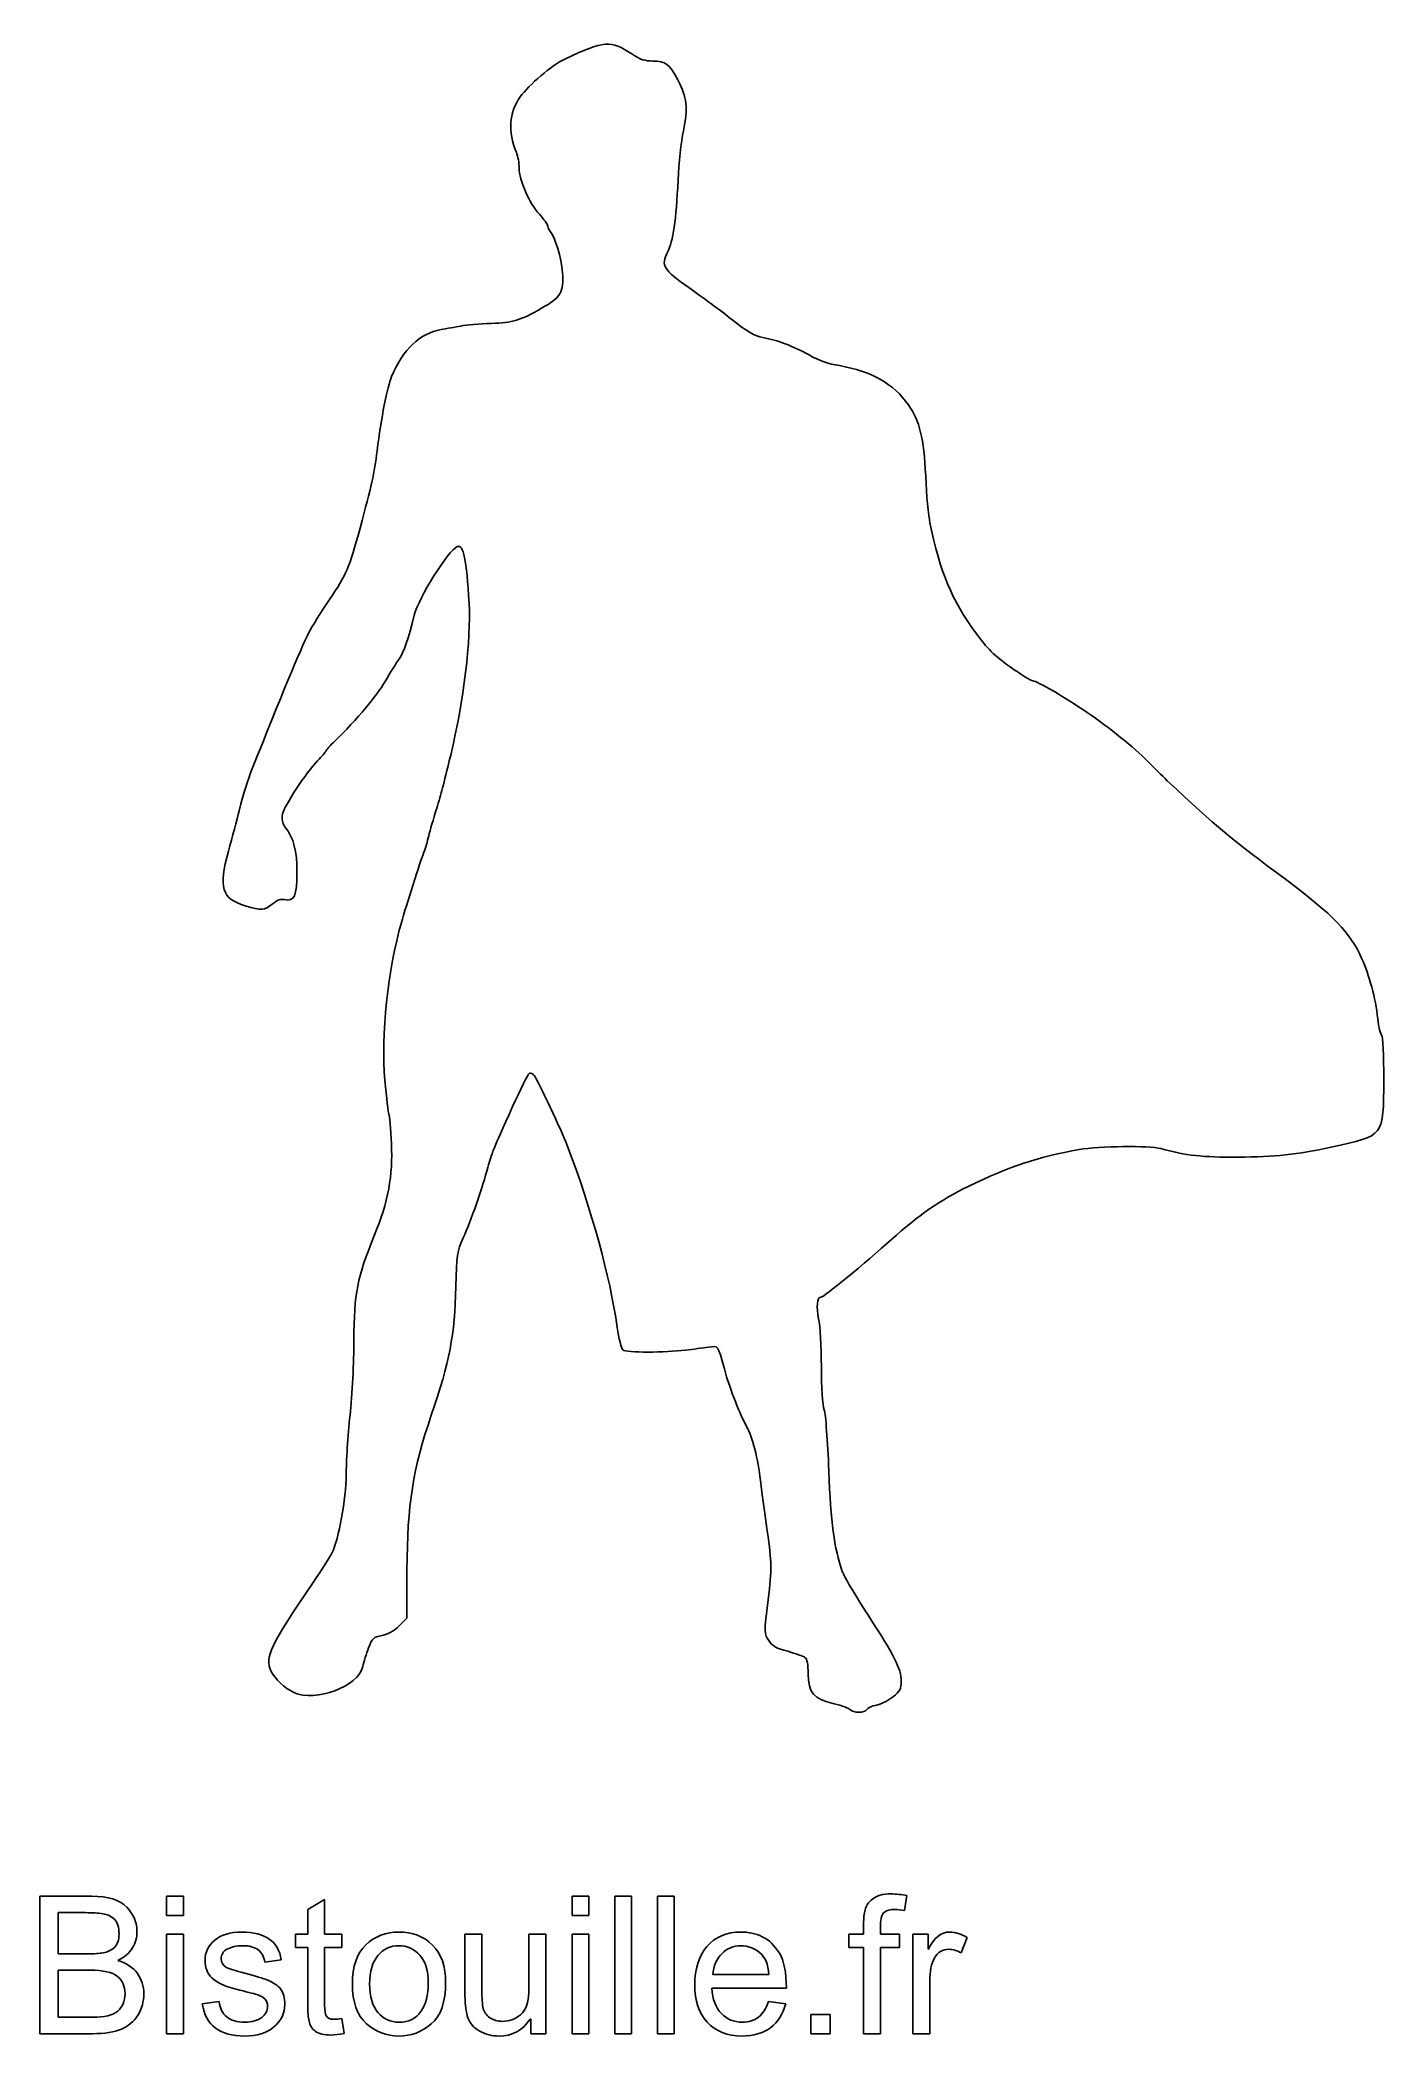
# Model space of a CAD drawing. Extents: x 40 to 544, y 45 to 794.
import ezdxf

# ---------------------------------------------------------------- set-up
doc = ezdxf.new("R2010")
doc.units = 0
doc.layers.get('0').update_dxf_attribs({"linetype": 'CONTINUOUS'})

msp = doc.modelspace()

# ---------------------------------------------------------------- linework, layer by layer
at = {"color": 7}
for p, q in [((177.52, 219.84), (177.44, 201.6)), ((177.44, 201.6), (174.56, 198.72)), ((343.84, 167.28), (343.84, 167.28)), ((365.04, 97.52), (364.08, 91.92)), ((365.04, 97.52), (365.04, 97.52)), ((39.84, 45.68), (39.84, 97.28)), ((39.84, 97.28), (59.2, 97.28)), ((56.96, 91.12), (46.64, 91.12)), ((46.64, 91.12), (46.64, 75.68)), ((87.36, 90.08), (87.36, 97.28)), ((87.36, 97.28), (93.68, 97.28)), ((93.68, 90.08), (87.36, 90.08)), ((93.68, 97.28), (93.68, 90.08)), ((93.68, 90.08), (93.68, 90.08)), ((140.32, 92.32), (146.64, 96.08)), ((140.32, 83.04), (140.32, 92.32)), ((146.64, 96.08), (146.64, 83.04)), ((239.44, 90.08), (239.44, 97.28)), ((239.44, 97.28), (245.76, 97.28)), ((245.76, 90.08), (239.44, 90.08)), ((245.76, 97.28), (245.76, 90.08)), ((245.76, 90.08), (245.76, 90.08)), ((255.44, 45.68), (255.44, 97.28)), ((255.44, 97.28), (261.76, 97.28)), ((261.76, 97.28), (261.76, 45.68)), ((271.44, 45.68), (271.44, 97.28)), ((271.44, 97.28), (277.76, 97.28)), ((277.76, 97.28), (277.76, 45.68)), ((87.36, 45.68), (87.36, 83.04)), ((87.36, 83.04), (93.68, 83.04)), ((93.68, 83.04), (93.68, 45.68)), ((135.76, 78.08), (135.76, 83.04)), ((135.76, 83.04), (140.32, 83.04)), ((146.64, 83.04), (153.04, 83.04)), ((153.04, 83.04), (153.04, 78.08)), ((174.48, 83.84), (174.48, 83.84)), ((199.28, 59.84), (199.28, 83.04)), ((199.28, 83.04), (205.6, 83.04)), ((205.6, 83.04), (205.6, 62.32)), ((223.28, 63.04), (223.28, 83.04)), ((223.28, 83.04), (229.6, 83.04)), ((229.6, 83.04), (229.6, 45.68)), ((239.44, 45.68), (239.44, 83.04)), ((239.44, 83.04), (245.76, 83.04)), ((245.76, 83.04), (245.76, 45.68)), ((343.2, 78.08), (343.2, 83.04)), ((343.2, 83.04), (348.8, 83.04)), ((348.8, 83.04), (348.8, 87.04)), ((355.12, 86.48), (355.12, 83.04)), ((355.12, 83.04), (362.32, 83.04)), ((362.32, 83.04), (362.32, 78.08)), ((367.28, 45.68), (367.28, 83.04)), ((367.28, 83.04), (373.04, 83.04)), ((373.04, 83.04), (373.04, 77.36)), ((46.64, 75.68), (57.84, 75.68)), ((46.64, 75.68), (46.64, 75.68)), ((140.32, 78.08), (135.76, 78.08)), ((140.32, 56.64), (140.32, 78.08)), ((153.04, 78.08), (146.64, 78.08)), ((146.64, 78.08), (146.64, 56.32)), ((348.8, 78.08), (343.2, 78.08)), ((348.8, 45.68), (348.8, 78.08)), ((362.32, 78.08), (355.12, 78.08)), ((355.12, 78.08), (355.12, 45.68)), ((373.04, 77.36), (373.12, 77.36)), ((387.6, 81.84), (385.36, 76)), ((387.6, 81.84), (387.6, 81.84)), ((58.64, 69.52), (46.64, 69.52)), ((46.64, 69.52), (46.64, 51.84)), ((69.12, 73.12), (69.12, 73.12)), ((130.32, 73.44), (124.16, 72.56)), ((124.16, 72.56), (124.16, 72.56)), ((292.24, 67.92), (313.28, 67.92)), ((313.28, 67.92), (313.28, 67.92)), ((319.84, 62.72), (291.84, 62.72)), ((319.84, 62.72), (319.84, 62.72)), ((373.6, 65.28), (373.6, 45.68)), ((100.72, 56.88), (107.04, 57.76)), ((313.12, 57.76), (319.6, 56.88)), ((329.04, 45.68), (329.04, 52.88)), ((329.04, 52.88), (336.24, 52.88)), ((336.24, 52.88), (336.24, 45.68)), ((59.52, 45.68), (39.84, 45.68)), ((46.64, 51.84), (59.52, 51.84)), ((46.64, 51.84), (46.64, 51.84)), ((93.68, 45.68), (87.36, 45.68)), ((93.68, 45.68), (93.68, 45.68)), ((153.04, 51.36), (153.92, 45.76)), ((153.92, 45.76), (153.92, 45.76)), ((174.48, 50), (174.48, 50)), ((223.92, 51.2), (223.76, 51.2)), ((223.92, 45.68), (223.92, 51.2)), ((229.6, 45.68), (223.92, 45.68)), ((229.6, 45.68), (229.6, 45.68)), ((245.76, 45.68), (239.44, 45.68)), ((245.76, 45.68), (245.76, 45.68)), ((261.76, 45.68), (255.44, 45.68)), ((261.76, 45.68), (261.76, 45.68)), ((277.76, 45.68), (271.44, 45.68)), ((277.76, 45.68), (277.76, 45.68)), ((336.24, 45.68), (329.04, 45.68)), ((336.24, 45.68), (336.24, 45.68)), ((355.12, 45.68), (348.8, 45.68)), ((373.6, 45.68), (367.28, 45.68))]:
    msp.add_line(p, q, dxfattribs=at)
for points in [[(220, 772.56), (223.12, 777.04), (231.92, 784.48), (236.72, 786.72)], [(236.72, 786.72), (251.6, 793.76), (253.84, 793.92), (261.84, 788.64)], [(261.84, 788.64), (265.2, 786.48), (266.72, 786), (269.76, 786)], [(269.76, 786), (274.48, 786), (275.92, 784.88), (279.12, 778.88)], [(218.56, 751.68), (215.28, 759.68), (215.76, 766.4), (220, 772.56)], [(279.12, 778.88), (282.56, 772.4), (283.04, 768.16), (281.2, 759.84)], [(281.2, 759.84), (280.4, 755.92), (279.44, 747.6), (279.2, 741.36)], [(219.6, 745.84), (219.6, 747.68), (219.12, 750.32), (218.56, 751.68)], [(227.2, 728.48), (223.36, 732.64), (219.6, 741.36), (219.6, 745.84)], [(279.2, 741.36), (278.48, 726.16), (277.36, 718.4), (275.28, 714.24)], [(230.24, 724.32), (230.24, 724.72), (228.88, 726.64), (227.2, 728.48)], [(231.12, 722.32), (230.64, 722.96), (230.24, 723.84), (230.24, 724.32)], [(235.84, 706.56), (235.36, 712.48), (233.2, 719.6), (231.12, 722.32)], [(275.28, 714.24), (272.72, 709.2), (273.6, 707.68), (283.28, 700.96)], [(228, 693.2), (235.2, 697.28), (236.4, 699.28), (235.84, 706.56)], [(283.28, 700.96), (287.92, 697.68), (295.2, 692.32), (299.36, 689.04)], [(209.12, 687.52), (217.28, 687.76), (220, 688.64), (228, 693.2)], [(171.76, 667.6), (176.16, 678), (182.24, 683.76), (190.32, 685.2)], [(190.32, 685.2), (192.32, 685.6), (195.6, 686.16), (197.68, 686.56)], [(197.68, 686.56), (199.76, 686.88), (204.88, 687.36), (209.12, 687.52)], [(299.36, 689.04), (305.44, 684.24), (307.84, 682.88), (311.04, 682.24)], [(311.04, 682.24), (316.72, 681.2), (321.92, 679.2), (328.32, 675.68)], [(328.32, 675.68), (332.32, 673.52), (335.6, 672.32), (339.76, 671.68)], [(166.32, 639.76), (167.84, 652.16), (170.16, 663.6), (171.76, 667.6)], [(339.76, 671.68), (351.6, 669.68), (360.24, 664.8), (365.6, 656.96)], [(365.6, 656.96), (369.92, 650.64), (371.36, 644.72), (372.08, 630.16)], [(159.92, 610.64), (164.24, 626.64), (165.2, 631.12), (166.32, 639.76)], [(372.08, 630.16), (372.4, 623.2), (373.12, 615.36), (373.68, 612.72)], [(148.48, 583.92), (154.8, 593.28), (155.84, 595.76), (159.92, 610.64)], [(373.68, 612.72), (377.6, 593.92), (381.76, 584), (390.8, 571.52)], [(196.4, 603.76), (192.96, 602.32), (181.84, 584.48), (180.24, 578)], [(200.8, 582.48), (199.92, 598.88), (198.72, 604.8), (196.4, 603.76)], [(140.88, 571.84), (141.76, 573.52), (145.12, 578.96), (148.48, 583.92)], [(180.24, 578), (178.08, 569.28), (176.24, 563.84), (174.56, 561.6)], [(193.92, 525.52), (198.8, 546.08), (201.6, 568.72), (200.8, 582.48)], [(119.36, 520.08), (130.32, 547.68), (137.28, 564.56), (140.88, 571.84)], [(390.8, 571.52), (395.28, 565.44), (397.76, 562.96), (403.76, 558.64)], [(174.56, 561.6), (173.68, 560.4), (171.28, 556.56), (169.28, 553.12)], [(403.76, 558.64), (407.84, 555.76), (411.68, 553.36), (412.32, 553.36)], [(169.28, 553.12), (166.08, 547.6), (159.36, 539.6), (149.84, 530.16)], [(412.32, 553.36), (413.84, 553.36), (424.24, 547.28), (432.64, 541.52)], [(432.64, 541.52), (440.8, 536), (450.4, 528.24), (455.28, 523.28)], [(146.96, 526.88), (146.96, 526.64), (145.6, 525.04), (143.92, 523.36)], [(149.84, 530.16), (148.24, 528.64), (146.96, 527.12), (146.96, 526.88)], [(188.56, 505.28), (190.56, 511.76), (190.96, 513.44), (193.92, 525.52)], [(114.56, 504.64), (116.48, 511.92), (117.6, 515.68), (119.36, 520.08)], [(143.92, 523.36), (139.6, 518.88), (131.68, 506.8), (130.88, 503.44)], [(455.28, 523.28), (457.36, 521.12), (460.72, 517.84), (462.72, 515.92)], [(462.72, 515.92), (481.76, 498.08), (486, 494.56), (507.52, 478.56)], [(110.56, 489.52), (111.92, 494.64), (113.76, 501.36), (114.56, 504.64)], [(130.88, 503.44), (130.48, 501.44), (130.72, 500), (131.76, 498.64)], [(185.68, 495.2), (186.16, 497.2), (187.44, 501.68), (188.56, 505.28)], [(131.76, 498.64), (135.04, 494.32), (136.32, 489.68), (136.24, 481.52)], [(183.84, 489.04), (184.4, 490.48), (185.2, 493.28), (185.68, 495.2)], [(116.88, 468.96), (108, 471.68), (106.72, 475.68), (110.56, 489.52)], [(175.44, 462.72), (177.2, 468.88), (182.64, 485.84), (183.84, 489.04)], [(136.24, 481.52), (136.24, 472.64), (135.2, 470.48), (131.6, 471.28)], [(507.52, 478.56), (524.8, 465.68), (531.36, 458.8), (535.6, 449.36)], [(126.96, 469.6), (123.84, 467.12), (123.12, 467.12), (116.88, 468.96)], [(131.6, 471.28), (130.16, 471.6), (128.88, 471.2), (126.96, 469.6)], [(169.2, 403.36), (167.76, 420.16), (170.4, 445.36), (175.44, 462.72)], [(535.6, 449.36), (538.48, 442.88), (540.8, 434.4), (541.68, 426.56)], [(541.68, 426.56), (542, 423.36), (542.72, 420.64), (543.12, 420.48)], [(543.12, 420.48), (543.6, 420.24), (543.92, 412.8), (543.92, 403.84)], [(223.44, 406.16), (222.96, 405.92), (220.08, 400.24), (217.12, 393.6)], [(225.2, 405.28), (224.72, 405.92), (223.92, 406.32), (223.44, 406.16)], [(237.52, 379.36), (235.76, 384), (226.56, 403.44), (225.2, 405.28)], [(170.72, 390.8), (170.48, 391.28), (169.84, 396.96), (169.2, 403.36)], [(543.92, 403.84), (543.76, 382.16), (544.4, 382.88), (524.16, 378.4)], [(171.68, 379.6), (171.44, 385.28), (170.96, 390.32), (170.72, 390.8)], [(217.12, 393.6), (209.68, 377.04), (209.2, 375.92), (207.84, 370.8)], [(165.36, 345.44), (170.4, 357.6), (172.32, 368.08), (171.68, 379.6)], [(256.4, 310.72), (253.52, 330.64), (247.04, 354.08), (237.52, 379.36)], [(429.68, 377.52), (414.56, 374.8), (403.2, 371.04), (388.08, 363.68)], [(460.24, 377.84), (455.92, 379.04), (437.12, 378.8), (429.68, 377.52)], [(489.28, 374.64), (475.92, 374.56), (469.6, 375.28), (460.24, 377.84)], [(524.16, 378.4), (511.2, 375.6), (503.2, 374.72), (489.28, 374.64)], [(207.84, 370.8), (206, 363.68), (201.36, 350.32), (198.64, 344.4)], [(388.08, 363.68), (377.84, 358.72), (369.12, 352.64), (359.28, 343.76)], [(157.6, 305.92), (157.68, 323.52), (158.8, 329.44), (165.36, 345.44)], [(198.64, 344.4), (196.32, 339.36), (196.08, 337.68), (195.84, 326.08)], [(359.28, 343.76), (349.52, 334.96), (333.84, 322.08), (332.8, 322.08)], [(195.84, 326.08), (195.44, 308), (193.52, 297.68), (186.64, 277.76)], [(332.8, 322.08), (331.36, 322.08), (330.96, 318.4), (331.92, 314)], [(258.48, 302.32), (257.92, 302.88), (256.96, 306.64), (256.4, 310.72)], [(331.92, 314), (332.56, 311.44), (332.96, 303.36), (332.96, 296)], [(156.16, 277.76), (156.96, 285.36), (157.6, 298), (157.6, 305.92)], [(282, 302.24), (274.56, 301.2), (259.68, 301.28), (258.48, 302.32)], [(290.48, 303.28), (288.48, 303.04), (284.72, 302.56), (282, 302.24)], [(296.56, 295.2), (293.92, 304.56), (294.48, 303.76), (290.48, 303.28)], [(305.04, 273.36), (302.72, 277.28), (298.64, 287.6), (296.56, 295.2)], [(332.96, 296), (332.96, 288.48), (333.44, 281.44), (334, 279.84)], [(154.72, 255.44), (154.72, 260.16), (155.36, 270.24), (156.16, 277.76)], [(186.64, 277.76), (179.76, 257.84), (177.6, 244.16), (177.52, 219.84)], [(334, 279.84), (334.56, 278.32), (335.36, 268), (335.76, 256.88)], [(310.08, 253.44), (309.36, 260.88), (306.96, 270.24), (305.04, 273.36)], [(149.44, 226.24), (151.92, 231.12), (154.72, 246.4), (154.72, 255.44)], [(335.76, 256.88), (336.48, 237.6), (337.76, 228.08), (340.8, 219.12)], [(312.64, 234.4), (311.6, 241.68), (310.48, 250.24), (310.08, 253.44)], [(312.96, 208.48), (314.48, 220.64), (314.4, 221.84), (312.64, 234.4)], [(142.32, 215.04), (145.52, 219.76), (148.72, 224.8), (149.44, 226.24)], [(340.8, 219.12), (341.44, 217.44), (345.68, 210.16), (350.4, 202.96)], [(126.48, 181.92), (124.16, 186.96), (126.08, 191.04), (142.32, 215.04)], [(313.2, 193.2), (311.52, 195.68), (311.44, 196.32), (312.96, 208.48)], [(350.4, 202.96), (360.4, 187.52), (362.88, 182.64), (362.88, 178)], [(168.16, 195.12), (164.88, 194.48), (164.48, 194.08), (163.12, 190.48)], [(174.56, 198.72), (172.56, 196.72), (170.56, 195.6), (168.16, 195.12)], [(163.12, 190.48), (162.32, 188.32), (161.36, 185.2), (160.96, 183.52)], [(320.32, 189.2), (316, 190.32), (314.64, 191.12), (313.2, 193.2)], [(326.8, 186.88), (326.16, 187.36), (323.2, 188.32), (320.32, 189.2)], [(135.04, 173.76), (131.68, 175.36), (127.92, 178.88), (126.48, 181.92)], [(160.96, 183.52), (159.28, 176), (143.28, 169.92), (135.04, 173.76)], [(328, 180.8), (328, 184.16), (327.6, 186.4), (326.8, 186.88)], [(337.76, 169.52), (330.08, 171.28), (328, 173.68), (328, 180.8)], [(362.88, 178), (362.88, 175.12), (362.4, 174.16), (359.92, 172.16)], [(343.84, 167.28), (343.36, 167.84), (340.64, 168.8), (337.76, 169.52)], [(349.92, 167.28), (349.28, 166), (344.8, 166), (343.84, 167.28)], [(353.76, 169.04), (351.92, 168.64), (350.24, 167.84), (349.92, 167.28)], [(359.92, 172.16), (358.32, 170.88), (355.52, 169.44), (353.76, 169.04)], [(352.16, 96.24), (353.68, 97.52), (356, 98.16), (359.12, 98.16)], [(359.12, 98.16), (360.96, 98.16), (362.96, 97.92), (365.04, 97.52)], [(63.44, 90.72), (61.76, 90.96), (59.6, 91.12), (56.96, 91.12)], [(59.2, 97.28), (65.44, 97.28), (69.84, 95.92), (72.4, 93.2)], [(67.76, 88.64), (66.56, 89.76), (65.12, 90.48), (63.44, 90.72)], [(72.4, 93.2), (74.96, 90.48), (76.24, 87.44), (76.24, 84.08)], [(348.8, 87.04), (348.8, 88.96), (348.96, 90.64), (349.36, 92.16)], [(349.36, 92.16), (349.68, 93.68), (350.64, 95.04), (352.16, 96.24)], [(356.64, 91.28), (355.6, 90.64), (355.12, 89.04), (355.12, 86.48)], [(360.32, 92.32), (358.8, 92.32), (357.6, 92), (356.64, 91.28)], [(364.08, 91.92), (362.8, 92.16), (361.6, 92.32), (360.32, 92.32)], [(69.52, 83.2), (69.52, 85.68), (68.96, 87.44), (67.76, 88.64)], [(67.76, 78.08), (68.96, 79.2), (69.52, 80.88), (69.52, 83.2)], [(76.24, 84.08), (76.24, 81.84), (75.68, 79.76), (74.48, 77.84)], [(105.44, 80.8), (107.92, 82.88), (111.28, 83.84), (115.52, 83.84)], [(115.52, 83.84), (119.92, 83.84), (123.44, 82.96), (125.84, 81.2)], [(162.08, 79.04), (165.44, 82.24), (169.6, 83.84), (174.48, 83.84)], [(174.48, 83.84), (179.52, 83.84), (183.76, 82.24), (187.04, 78.96)], [(290, 78.4), (293.04, 82), (297.36, 83.84), (302.88, 83.84)], [(302.88, 83.84), (305.6, 83.84), (308.24, 83.28), (310.8, 82.08)], [(373.12, 77.36), (375.2, 81.68), (377.84, 83.84), (381.04, 83.84)], [(381.04, 83.84), (383.2, 83.84), (385.36, 83.2), (387.6, 81.84)], [(57.84, 75.68), (60.16, 75.68), (62.08, 75.76), (63.6, 76.08)], [(63.6, 76.08), (65.2, 76.32), (66.56, 76.96), (67.76, 78.08)], [(74.48, 77.84), (73.28, 75.92), (71.52, 74.4), (69.12, 73.12)], [(101.76, 73.12), (101.76, 76.24), (102.96, 78.8), (105.44, 80.8)], [(110.08, 77.44), (108.64, 76.64), (107.84, 75.44), (107.84, 73.84)], [(115.92, 78.72), (113.52, 78.72), (111.6, 78.24), (110.08, 77.44)], [(121.68, 77.12), (120.32, 78.16), (118.4, 78.72), (115.92, 78.72)], [(124.16, 72.56), (123.84, 74.64), (123.04, 76.16), (121.68, 77.12)], [(125.84, 81.2), (128.32, 79.52), (129.84, 76.88), (130.32, 73.44)], [(157.04, 64.32), (157.04, 70.88), (158.72, 75.76), (162.08, 79.04)], [(166.64, 75.04), (164.56, 72.64), (163.52, 69.12), (163.52, 64.32)], [(174.48, 78.72), (171.28, 78.72), (168.64, 77.44), (166.64, 75.04)], [(182.4, 75.12), (180.24, 77.52), (177.6, 78.72), (174.48, 78.72)], [(185.52, 64.56), (185.52, 69.28), (184.48, 72.8), (182.4, 75.12)], [(187.04, 78.96), (190.4, 75.68), (192, 70.96), (192, 64.96)], [(285.44, 64.08), (285.44, 69.92), (286.96, 74.72), (290, 78.4)], [(295.6, 75.68), (293.6, 73.68), (292.56, 71.12), (292.24, 67.92)], [(302.88, 78.72), (299.92, 78.72), (297.52, 77.68), (295.6, 75.68)], [(309.76, 76.16), (307.68, 77.84), (305.36, 78.72), (302.88, 78.72)], [(313.28, 67.92), (313.04, 71.76), (311.84, 74.48), (309.76, 76.16)], [(310.8, 82.08), (313.28, 80.88), (315.44, 78.8), (317.2, 75.92)], [(317.2, 75.92), (318.96, 73.12), (319.84, 68.72), (319.84, 62.72)], [(380.8, 77.36), (378.4, 77.36), (376.64, 76.32), (375.44, 74.16)], [(385.36, 76), (383.84, 76.96), (382.24, 77.36), (380.8, 77.36)], [(68.88, 67.2), (66.96, 68.8), (63.52, 69.52), (58.64, 69.52)], [(69.12, 73.12), (72.32, 72.16), (74.8, 70.56), (76.4, 68.32)], [(76.4, 68.32), (78, 66.08), (78.8, 63.6), (78.8, 60.72)], [(104.32, 66.64), (102.56, 68.48), (101.76, 70.64), (101.76, 73.12)], [(107.84, 73.84), (107.84, 72.4), (108.48, 71.36), (109.6, 70.72)], [(109.6, 70.72), (110.8, 70.08), (113.12, 69.28), (116.64, 68.4)], [(116.64, 68.4), (120.56, 67.36), (123.52, 66.48), (125.52, 65.68)], [(375.44, 74.16), (374.16, 72.08), (373.6, 69.12), (373.6, 65.28)], [(71.76, 60.72), (71.76, 63.44), (70.8, 65.68), (68.88, 67.2)], [(69.04, 54.16), (70.8, 55.76), (71.76, 57.92), (71.76, 60.72)], [(78.8, 60.72), (78.8, 57.76), (78.08, 55.12), (76.64, 52.72)], [(114.8, 62.08), (109.52, 63.28), (106, 64.88), (104.32, 66.64)], [(121.68, 60.24), (120.64, 60.56), (118.32, 61.2), (114.8, 62.08)], [(124.24, 58.72), (123.52, 59.36), (122.64, 59.92), (121.68, 60.24)], [(125.52, 65.68), (127.44, 64.96), (128.96, 63.84), (130.08, 62.48)], [(130.08, 62.48), (131.12, 61.04), (131.68, 59.12), (131.68, 56.64)], [(162.24, 49.52), (158.8, 52.64), (157.04, 57.6), (157.04, 64.32)], [(163.52, 64.32), (163.52, 59.6), (164.56, 56), (166.64, 53.6)], [(182.72, 54), (184.64, 56.72), (185.52, 60.24), (185.52, 64.56)], [(192, 64.96), (192, 57.6), (190.24, 52.4), (186.64, 49.36)], [(205.6, 62.32), (205.6, 59.04), (205.76, 56.64), (206.08, 55.2)], [(220.08, 52.8), (222.24, 54.4), (223.28, 57.84), (223.28, 63.04)], [(290.16, 50), (286.96, 53.44), (285.44, 58.08), (285.44, 64.08)], [(291.84, 62.72), (292.16, 58.64), (293.28, 55.44), (295.44, 53.28)], [(59.52, 51.84), (64.08, 51.84), (67.28, 52.64), (69.04, 54.16)], [(76.64, 52.72), (75.12, 50.32), (73.12, 48.56), (70.4, 47.44)], [(105.6, 47.84), (102.96, 49.84), (101.36, 52.88), (100.72, 56.88)], [(107.04, 57.76), (107.36, 55.2), (108.32, 53.28), (109.92, 52)], [(123.04, 51.76), (124.48, 52.96), (125.2, 54.32), (125.2, 56)], [(125.2, 56), (125.2, 57.12), (124.88, 58), (124.24, 58.72)], [(131.68, 56.64), (131.68, 53.28), (130.32, 50.48), (127.6, 48.24)], [(140.8, 50.4), (140.48, 51.84), (140.32, 54), (140.32, 56.64)], [(146.64, 56.32), (146.64, 54.4), (146.88, 53.12), (147.28, 52.32)], [(166.64, 53.6), (168.72, 51.2), (171.36, 50), (174.48, 50)], [(174.48, 50), (178.16, 50), (180.88, 51.36), (182.72, 54)], [(200.4, 51.6), (199.68, 53.76), (199.28, 56.48), (199.28, 59.84)], [(206.08, 55.2), (206.4, 53.84), (207.28, 52.64), (208.56, 51.68)], [(213.36, 50.32), (215.76, 50.32), (218, 51.12), (220.08, 52.8)], [(295.44, 53.28), (297.52, 51.12), (300.08, 50), (303.28, 50)], [(309.36, 51.92), (310.96, 53.2), (312.24, 55.12), (313.12, 57.76)], [(319.6, 56.88), (318.56, 53.04), (316.64, 50), (313.84, 47.92)], [(70.4, 47.44), (67.76, 46.24), (64.16, 45.68), (59.52, 45.68)], [(116.72, 44.8), (112, 44.8), (108.32, 45.84), (105.6, 47.84)], [(109.92, 52), (111.52, 50.64), (113.76, 50), (116.64, 50)], [(116.64, 50), (119.44, 50), (121.52, 50.64), (123.04, 51.76)], [(127.6, 48.24), (124.88, 46), (121.28, 44.8), (116.72, 44.8)], [(143.12, 46.64), (141.84, 47.68), (141.04, 48.88), (140.8, 50.4)], [(149.12, 45.2), (146.4, 45.2), (144.32, 45.68), (143.12, 46.64)], [(147.28, 52.32), (147.68, 51.52), (148.64, 51.12), (150.16, 51.12)], [(153.92, 45.76), (152, 45.36), (150.4, 45.2), (149.12, 45.2)], [(150.16, 51.12), (151.12, 51.12), (152.08, 51.2), (153.04, 51.36)], [(174.48, 44.8), (169.84, 44.8), (165.68, 46.4), (162.24, 49.52)], [(186.64, 49.36), (183.04, 46.32), (179.04, 44.8), (174.48, 44.8)], [(204.8, 46.64), (202.64, 47.84), (201.12, 49.52), (200.4, 51.6)], [(212.08, 44.8), (209.44, 44.8), (207.04, 45.44), (204.8, 46.64)], [(208.56, 51.68), (209.92, 50.8), (211.52, 50.32), (213.36, 50.32)], [(223.76, 51.2), (220.88, 46.96), (217.04, 44.8), (212.08, 44.8)], [(303.28, 44.8), (297.68, 44.8), (293.28, 46.56), (290.16, 50)], [(303.28, 50), (305.68, 50), (307.68, 50.64), (309.36, 51.92)], [(313.84, 47.92), (310.96, 45.84), (307.44, 44.8), (303.28, 44.8)]]:
    msp.add_open_spline(points, degree=3, dxfattribs=at)

doc.saveas('drawing.dxf')
